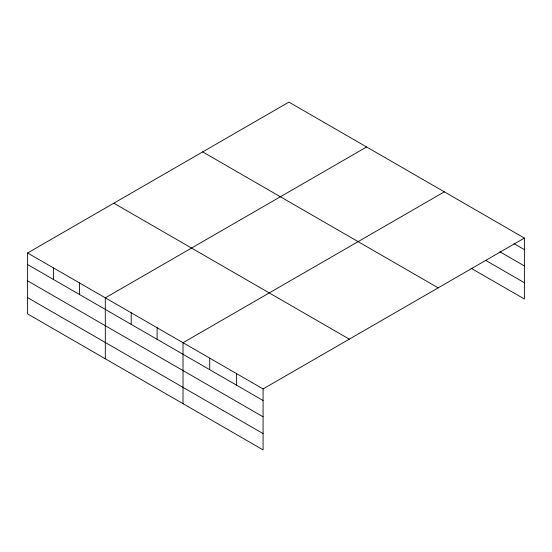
<?xml version="1.0" encoding="UTF-8"?>
<svg xmlns="http://www.w3.org/2000/svg" width="552" height="552" viewBox="0 0 552 552"><rect width="100%" height="100%" fill="white"/><g stroke="black" fill="none" stroke-linecap="round" stroke-linejoin="round"><path stroke-width="0.83" d="M524.4 238.071L288.917 102.113L27.6 252.982L27.6 313.929L263.083 449.887L263.083 388.939L524.4 238.071L524.4 299.018L471.022 268.203M366.625 146.977L105.308 297.845L105.308 358.793M444.332 191.848L183.022 342.716L183.022 403.664M514.022 243.646L524.4 249.635M499.933 251.809L524.4 265.933M485.85 260.468L524.4 282.721M202.681 151.903L438.164 287.854M113.836 203.198L349.319 339.149M27.6 252.982L263.083 388.939M27.6 264.553L263.083 400.504M27.6 280.844L263.083 416.801M27.6 297.632L263.083 433.589M236.394 373.531L236.394 385.096M209.712 358.124L209.712 369.688M157.12 327.757L157.12 339.328M131.21 312.805L131.21 324.369M79.405 282.893L79.405 294.457M53.503 267.934L53.503 279.505"/></g></svg>
